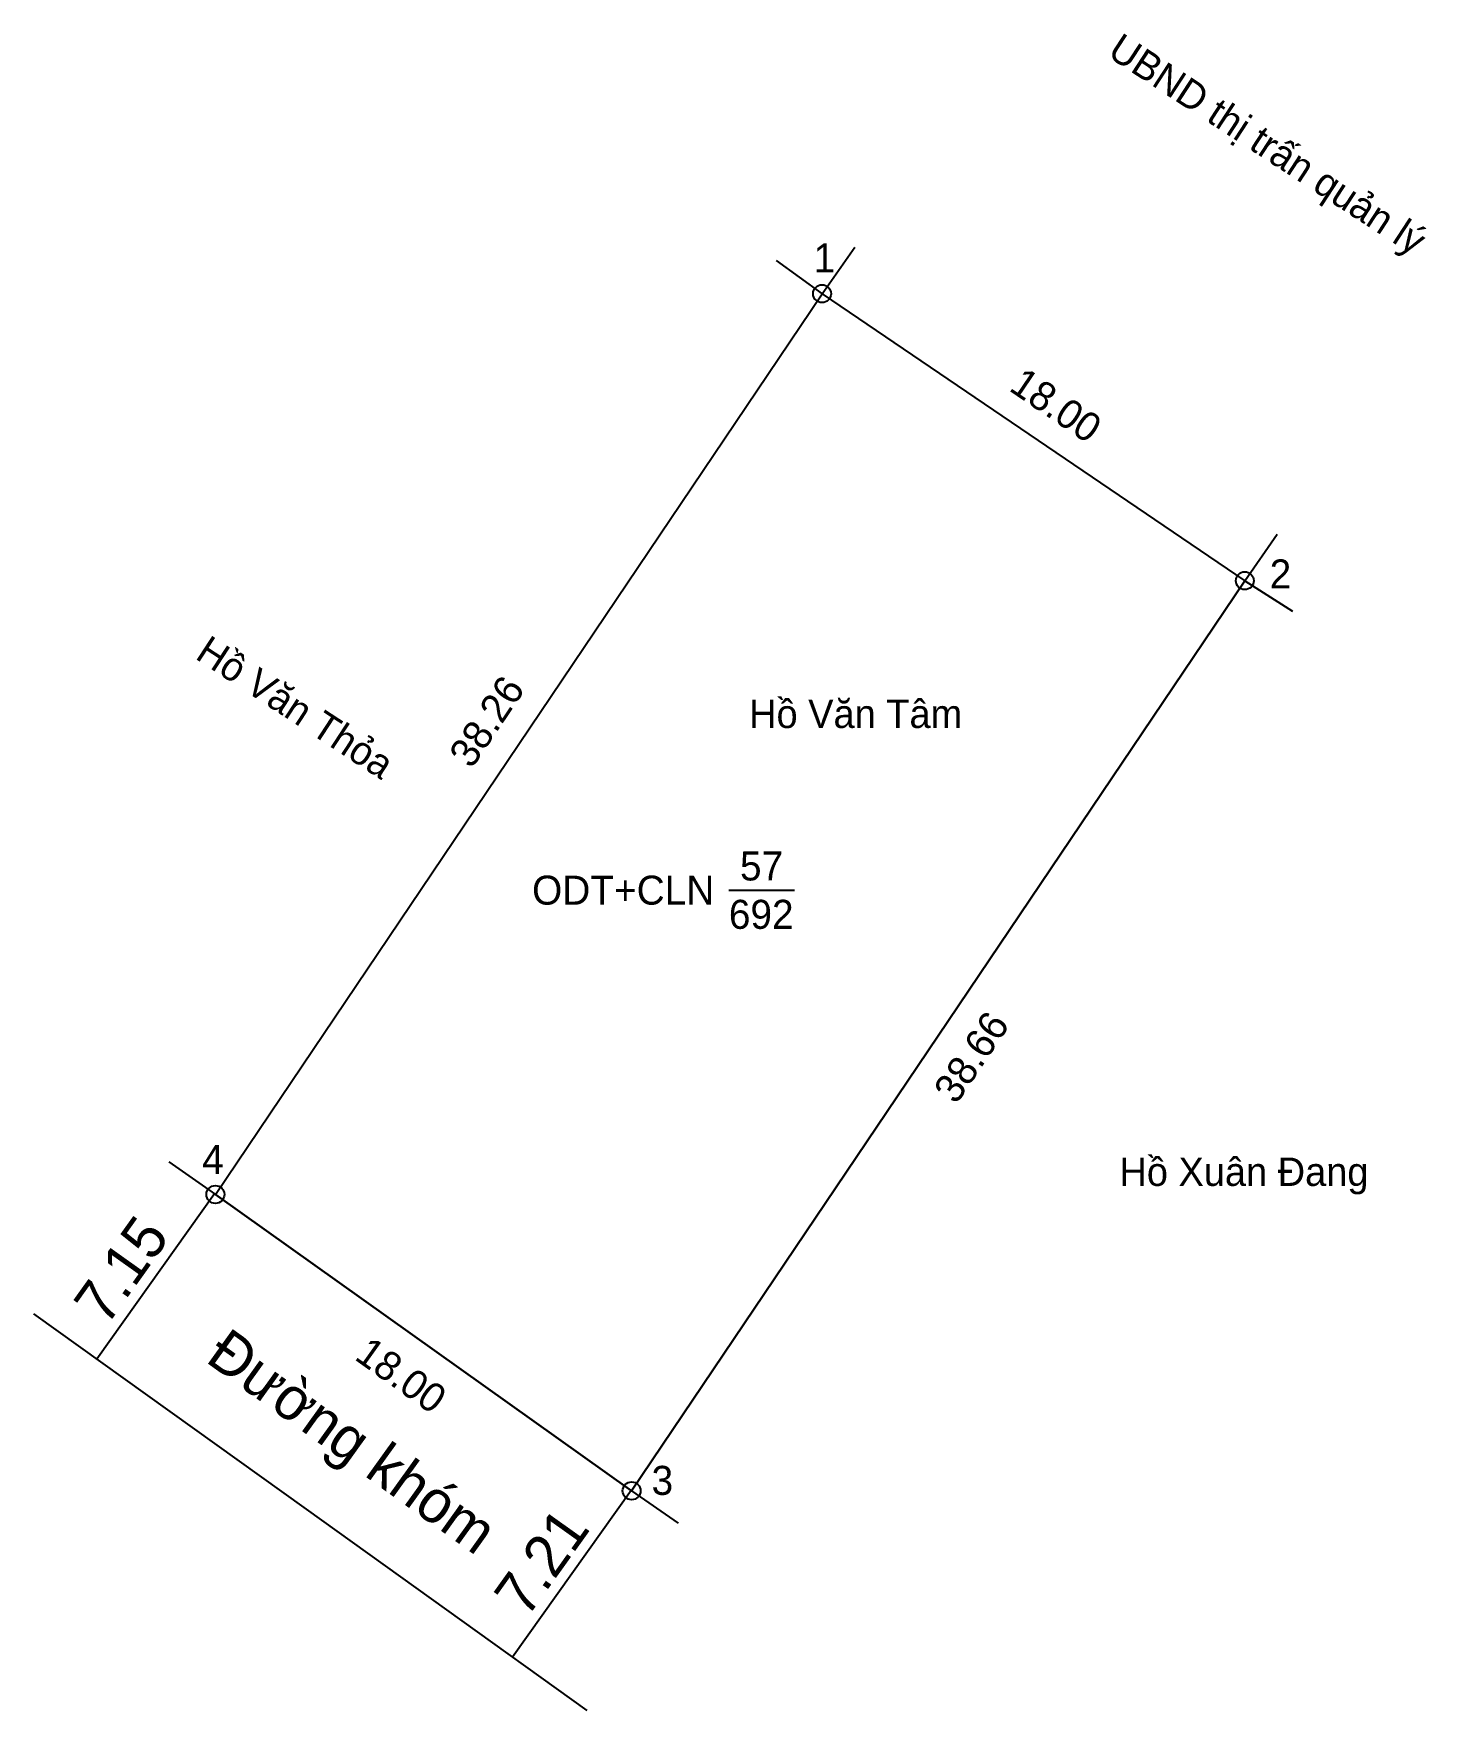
# Model space of a CAD drawing. Extents: x 535726.3 to 535775.3, y 1839154.3 to 1839213.4.
import ezdxf

# ---------------------------------------------------------------- set-up
doc = ezdxf.new("R2010")
doc.units = 0
for name, color, linetype in [('CanhThua', 7, 'Continuous'), ('ChieuDaiCanhThua', 7, 'Continuous'), ('Level 1', 7, 'Continuous'), ('Level 10', 7, 'Continuous'), ('Level 16', 7, 'Continuous'), ('MocDinhThua', 7, 'Continuous'), ('NhanDiaChinhThua', 7, 'Continuous'), ('SoHieuDinhThua', 7, 'Continuous')]:
    doc.layers.add(name, color=color, linetype=linetype)

msp = doc.modelspace()

# ---------------------------------------------------------------- linework, layer by layer
at = {"layer": 'CanhThua'}
for p, q in [((535732.69, 1839172.47), (535754.06, 1839204.2)), ((535754.06, 1839204.2), (535768.95, 1839194.09)), ((535768.95, 1839194.09), (535747.35, 1839162.03)), ((535747.35, 1839162.03), (535732.69, 1839172.47))]:
    msp.add_line(p, q, dxfattribs=at)
at = {"layer": 'Level 10'}
for p, q in [((535754.06, 1839204.2), (535755.209, 1839205.838)), ((535752.443, 1839205.368), (535754.06, 1839204.2)), ((535732.69, 1839172.47), (535754.06, 1839204.2)), ((535754.06, 1839204.2), (535768.95, 1839194.09)), ((535768.95, 1839194.09), (535770.096, 1839195.726)), ((535747.35, 1839162.03), (535768.95, 1839194.09)), ((535768.95, 1839194.09), (535770.634, 1839193.019)), ((535731.053, 1839173.619), (535732.69, 1839172.47)), ((535732.657, 1839172.494), (535728.511, 1839166.672)), ((535732.69, 1839172.47), (535747.35, 1839162.03)), ((535726.283, 1839168.27), (535735.89, 1839161.38)), ((535747.339, 1839162.038), (535743.157, 1839156.167)), ((535747.35, 1839162.03), (535748.992, 1839160.893)), ((535735.89, 1839161.38), (535745.769, 1839154.293))]:
    msp.add_line(p, q, dxfattribs=at)
at = {"layer": 'MocDinhThua'}
for centre in [(535754.06, 1839204.2), (535768.95, 1839194.09), (535732.69, 1839172.47), (535747.35, 1839162.03)]:
    msp.add_circle(centre, 0.315, dxfattribs=at)
at = {"layer": 'NhanDiaChinhThua'}
msp.add_line((535750.776, 1839183.189), (535753.083, 1839183.189), dxfattribs=at)

# ---------------------------------------------------------------- texts
at = {"layer": 'ChieuDaiCanhThua'}
for s, rotation, p in [('18.00', 325.82431, (535760.603, 1839200.813)), ('38.26', 56.03993, (535741.714, 1839187.432)), ('38.66', 56.0304, (535758.785, 1839175.61)), ('18.00', 324.54374, (535737.549, 1839166.682))]:
    msp.add_text(s, height=1.0223, rotation=rotation, dxfattribs=at).set_placement(p)
at = {"layer": 'Level 1'}
for s, rotation, p in [('7.15', 54.54374, (535728.851, 1839167.796)), ('Đường khóm', 324.35069, (535732.294, 1839166.603)), ('7.21', 54.54374, (535743.656, 1839157.513))]:
    msp.add_text(s, height=1.5, rotation=rotation, dxfattribs=at).set_placement(p)
at = {"layer": 'Level 16'}
for s, p in [('UBND thị trấn quản lý', (535764.067, 1839212.582)), ('Hồ Văn Thỏa', (535731.939, 1839191.367))]:
    msp.add_text(s, height=1.00002, rotation=326.88328, dxfattribs=at).set_placement(p)
for s, height, p in [('Hồ Văn Tâm', 1, (535751.49, 1839188.9)), ('Hồ Xuân Đang', 1.00002, (535764.534, 1839172.77))]:
    msp.add_text(s, height=height, dxfattribs=at).set_placement(p)
at = {"layer": 'NhanDiaChinhThua'}
for s, p in [('57', (535751.168, 1839183.53)), ('ODT+CLN', (535743.845, 1839182.678)), ('692', (535750.776, 1839181.826))]:
    msp.add_text(s, height=1.0223, dxfattribs=at).set_placement(p)
at = {"layer": 'SoHieuDinhThua'}
for s, p in [('1', (535753.762, 1839204.947)), ('2', (535769.827, 1839193.817)), ('4', (535732.223, 1839173.195)), ('3', (535748.054, 1839161.887))]:
    msp.add_text(s, height=1.022, dxfattribs=at).set_placement(p)

doc.saveas('drawing.dxf')
